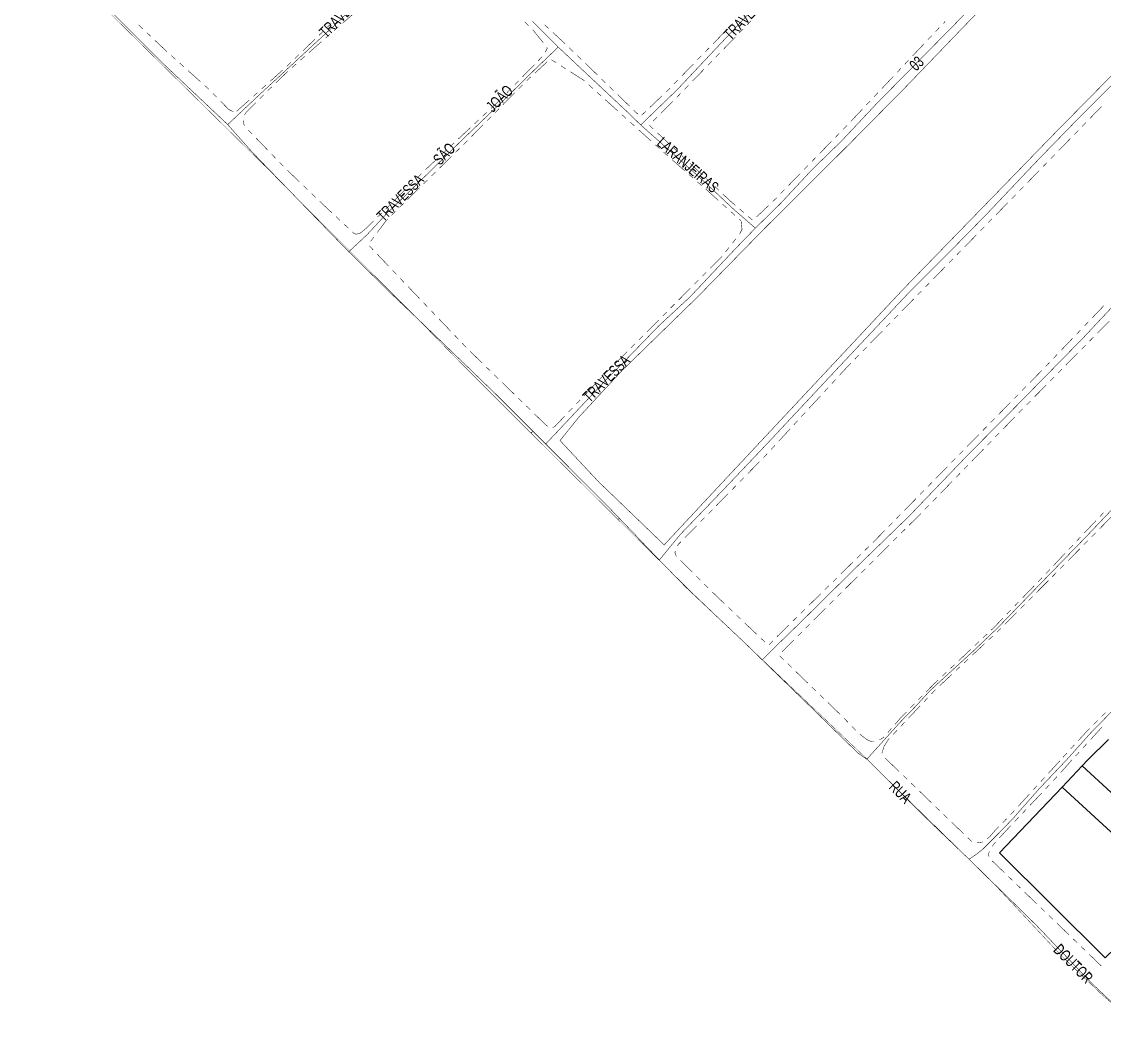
# Model space of a CAD drawing. Extents: x 204296 to 206006, y 4860262 to 4862155.
# Drawn here: x 204647.5 to 205033.9, y 4860538.1 to 4860893.6 of the extents above; entities that cross this region are included whole.
import ezdxf

# ---------------------------------------------------------------- set-up
doc = ezdxf.new("R2010")
doc.units = 0
doc.header["$LTSCALE"] = 1.5
doc.header["$MEASUREMENT"] = 0
doc.linetypes.add('TRACO_25', pattern=[8, 3, -1, 1, -1, 1, -1])
for name, color, linetype in [('CD-MALHA-LOTES', 40, 'CONTINUOUS'), ('LM-LIM-SETOR-FISCAL', 7, 'CONTINUOUS'), ('RU-QUADRAS', 6, 'CONTINUOUS'), ('SV-EIXO-RUA-N-PAV', 6, 'CONTINUOUS'), ('SV-RUA-NAO-PAV-S-GUIA-C-GUIA', 7, 'CONTINUOUS'), ('SV-TXT-RUA-N-PAV-S-GUIA-C-GUIA', 7, 'CONTINUOUS')]:
    doc.layers.add(name, color=color, linetype=linetype)
doc.styles.add('ARIAL', font='ARIAL.TTF')
doc.linetypes.add('Limite', pattern='A,20,-3,[130,ltypeshp.shx,S=6.35,R=0,X=0,Y=0],-3,20', length=46)

msp = doc.modelspace()

# ---------------------------------------------------------------- linework, layer by layer
at = {"layer": 'CD-MALHA-LOTES'}
for points in [[(205025.98, 4860628.16), (205028, 4860630.28), (205035.37, 4860637.55)], [(205018.81, 4860620.61), (205025.98, 4860628.16)], [(205046.65, 4860609.1), (205025.98, 4860628.16)], [(205018.81, 4860620.61), (204996.48, 4860597.1), (205034.17, 4860559.71), (205059.02, 4860583.69)], [(205039.16, 4860601.93), (205018.81, 4860620.61)]]:
    msp.add_lwpolyline(points, dxfattribs=at)
at = {"layer": 'LM-LIM-SETOR-FISCAL', "linetype": 'Limite', "ltscale": 0.1, "const_width": 0.13}
msp.add_lwpolyline([(204647.61, 4860927.51), (204735.94, 4860840.56), (204748.99, 4860827.36), (204788.79, 4860787.69), (204805.08, 4860771.04), (204827, 4860749.11), (204886.29, 4860690.36), (204900.12, 4860677.19), (204949.49, 4860630.29), (204957.9, 4860621.96), (204964.39, 4860615.64), (204985.6, 4860594.89), (204995.96, 4860584.59), (205018.71, 4860560.3), (205032.59, 4860547), (205042.52, 4860538.21)], dxfattribs=at)
msp.add_lwpolyline([(204647.61, 4860927.51), (204735.94, 4860840.56), (204748.99, 4860827.36), (204788.79, 4860787.69), (204805.08, 4860771.04), (204827, 4860749.11), (204886.29, 4860690.36), (204900.12, 4860677.19), (204949.49, 4860630.29), (204957.9, 4860621.96), (204964.39, 4860615.64), (204985.6, 4860594.89), (204995.96, 4860584.59), (205018.71, 4860560.3), (205032.59, 4860547), (205042.52, 4860538.21)], dxfattribs=at)
at = {"layer": 'RU-QUADRAS', "linetype": 'Continuous', "const_width": 0.01}
msp.add_lwpolyline([(204996.48, 4860597.1), (205028, 4860630.28), (205154.15, 4860754.53), (205195.85, 4860713.47), (205107.33, 4860630.28), (205034.17, 4860559.71), (204996.48, 4860597.1)], close=True, dxfattribs=at)
at = {"layer": 'SV-EIXO-RUA-N-PAV', "const_width": 0.18, "flags": 128}
for points in [[(205073.36, 4861070.12), (205058.4, 4861055.78), (205053.89, 4861050.86), (205046.31, 4861042.05), (205038.52, 4861031.8), (205032.37, 4861023.81), (205019.87, 4861010.9), (205010.03, 4860999.83), (204997.12, 4860987.23), (204974.99, 4860966.33), (204957.26, 4860948.81), (204938.62, 4860929.95), (204904.6, 4860893.88), (204881.54, 4860869.4), (204868.46, 4860856.75)], [(204875.11, 4860701.58), (204882.57, 4860710.68), (204898.76, 4860727.48), (204914.13, 4860743.67), (204935.03, 4860766.01), (204948.04, 4860779.84), (204964.64, 4860797.47), (204980.22, 4860813.04), (204991.9, 4860824.93), (205010.24, 4860844.29), (205025.81, 4860860.28), (205042.62, 4860877.08), (205062.5, 4860897.27), (205081.14, 4860916.12), (205099.07, 4860934.05), (205110.14, 4860945.12)], [(204721.08, 4860856.89), (204731.53, 4860866.73), (204744.85, 4860879.03), (204761.25, 4860894.19), (204775.18, 4860908.13), (204784.41, 4860918.17), (204790.25, 4860925.65), (204791.98, 4860928.64)], [(205170.39, 4860926.37), (205136.99, 4860893.58), (205111.17, 4860867.96), (205077.15, 4860834.45), (205044.77, 4860800.44), (205026.22, 4860780.66), (205002.66, 4860756.68), (204984.31, 4860738.14), (204964.03, 4860717.03), (204944.35, 4860697.97), (204927.34, 4860681.17), (204916.07, 4860670.2), (204911.84, 4860665.95)], [(205236.51, 4860924.25), (205214.07, 4860902.41), (205195.05, 4860882.54), (205175.89, 4860861.95), (205159.73, 4860845.72), (205145.79, 4860831.35), (205117.62, 4860803.03), (205102.18, 4860787.31), (205084.95, 4860769.93), (205069.93, 4860753.92), (205051.34, 4860735.12), (205040.84, 4860724.03), (205027.25, 4860709.73), (205011.81, 4860693.86), (204995.65, 4860677.2), (204987.07, 4860669.05), (204975.49, 4860658.47), (204971.49, 4860654.76), (204966.84, 4860649.68), (204960.98, 4860643.67), (204954.54, 4860636.52), (204949.16, 4860630.52)], [(204995.07, 4860907.61), (204980.32, 4860892.45), (204967.1, 4860879.03), (204952.76, 4860864.48), (204940.25, 4860851.16), (204929.39, 4860840.6), (204918.33, 4860828.72), (204909.38, 4860819.95), (204902.96, 4860813.35), (204886.15, 4860795.52), (204874.78, 4860784.96), (204862.48, 4860772.26), (204855.72, 4860765.5), (204843.43, 4860752.38), (204834.54, 4860742.96)], [(204949.49, 4860630.29), (204945.93, 4860632.77), (204929.66, 4860648.65), (204911.84, 4860665.95), (204905.66, 4860671.97), (204884.56, 4860691.88), (204875.11, 4860701.58), (204860.82, 4860716.47), (204855.45, 4860722.05), (204834.54, 4860742.96), (204829.99, 4860747.52), (204816.89, 4860760.61), (204788.79, 4860787.69), (204780.47, 4860795.58), (204769.34, 4860806.54), (204764.28, 4860811.53), (204755.16, 4860820.89), (204733.16, 4860843.6), (204729, 4860847.98), (204721.08, 4860856.89), (204697.63, 4860879.02), (204679.8, 4860896.85)], [(205280.6, 4860895.68), (205253.09, 4860867.93), (205239.97, 4860854.3), (205226.85, 4860840.68), (205212.72, 4860826.04), (205196.83, 4860810.78), (205184.72, 4860797.41), (205173.77, 4860785.36), (205164.25, 4860774.66), (205157.09, 4860766.4), (205148.51, 4860759.43), (205132.36, 4860742.53), (205108.65, 4860718.81), (205097.42, 4860708.34), (205086.32, 4860697.49), (205072.94, 4860683.87), (205060.83, 4860672.26), (205049.42, 4860661.35), (205040.33, 4860651.44), (205028.98, 4860639.84), (205020.42, 4860630.29)], [(204829.77, 4860893.78), (204839.02, 4860884.53), (204849.68, 4860874.52), (204864.12, 4860860.99), (204868.46, 4860856.75), (204882.16, 4860844.6), (204891.17, 4860836.5), (204901.63, 4860826.67), (204909.38, 4860819.95)], [(204764.28, 4860811.53), (204770.78, 4860817.58), (204777.82, 4860825.16), (204794.14, 4860841.01), (204805, 4860851.67), (204819.14, 4860865.19), (204830.62, 4860876.47), (204839.02, 4860884.53)], [(204728.62, 4860847.66), (204729, 4860847.98)], [(204829.99, 4860747.52), (204829.21, 4860746.81)], [(204860.82, 4860716.47), (204860.29, 4860715.95)], [(204949.49, 4860630.29), (204969.88, 4860609.92), (204985.6, 4860594.89), (205009.64, 4860571.31), (205029.33, 4860550.68), (205042.52, 4860538.21)], [(205020.42, 4860630.29), (205010.75, 4860620.11), (205001.25, 4860609.32), (204996.25, 4860604.16), (204990.61, 4860598.52), (204988.19, 4860596.59), (204985.63, 4860594.84)]]:
    msp.add_lwpolyline(points, dxfattribs=at)
at = {"layer": 'SV-RUA-NAO-PAV-S-GUIA-C-GUIA', "linetype": 'TRACO_25', "const_width": 0.18, "flags": 128}
for points in [[(205111.7, 4861034.25), (205114.85, 4861032.14), (205101.87, 4861017.23), (205076.3, 4860987.46), (205051.17, 4860960.94), (205023.45, 4860931.92), (204993.17, 4860901.6), (204963.4, 4860870.68), (204943.52, 4860850.56), (204912.9, 4860820.09), (204888.62, 4860795.28), (204861.89, 4860769.26), (204846.26, 4860752.4), (204839.67, 4860744.19), (204853.34, 4860729.57), (204876.84, 4860706.98), (204896.89, 4860728.49), (204961.57, 4860797.57), (205016.45, 4860854.05), (205065.64, 4860903.94), (205108.02, 4860946.72), (205111.63, 4860943.09)], [(204762.07, 4860893.03), (204765.85, 4860896.31)], [(204689.3, 4860892.46), (204690.75, 4860891.08)], [(204753.68, 4860888.75), (204755.12, 4860890.14)], [(204756.56, 4860891.53), (204758, 4860892.91)], [(204759.05, 4860890.41), (204760.56, 4860891.72)], [(204827.06, 4860893.5), (204828.5, 4860892.11)], [(204829.94, 4860890.72), (204829.95, 4860890.71)], [(204829.95, 4860890.71), (204833.71, 4860886.06)], [(204834.16, 4860892.48), (204835.63, 4860891.12)], [(204899.85, 4860891.43), (204901.24, 4860892.86)], [(204905.01, 4860890.97), (204903.62, 4860889.54)], [(204906.78, 4860892.79), (204906.41, 4860892.41)], [(204907.1, 4860893.13), (204906.78, 4860892.79)], [(204907.79, 4860893.86), (204907.1, 4860893.13)], [(204973.69, 4860890.05), (204975.06, 4860891.51)], [(204976.44, 4860892.96), (204977.12, 4860893.69)], [(204692.2, 4860889.7), (204693.65, 4860888.33)], [(204695.1, 4860886.95), (204698.73, 4860883.51)], [(204747.92, 4860883.19), (204752.24, 4860887.36)], [(204750.02, 4860882.51), (204754.52, 4860886.47)], [(204756.03, 4860887.79), (204757.54, 4860889.1)], [(204837.1, 4860889.76), (204841.5, 4860885.69)], [(204894.27, 4860885.7), (204898.45, 4860890)], [(204902.22, 4860888.11), (204898.04, 4860883.81)], [(204970.94, 4860887.15), (204972.32, 4860888.6)], [(204698.73, 4860883.51), (204699.14, 4860883.12)], [(204699.14, 4860883.12), (204699.46, 4860882.83)], [(204835.16, 4860884.25), (204834.41, 4860882.75)], [(204834.96, 4860884.5), (204835.16, 4860884.25)], [(204842.95, 4860884.3), (204844.39, 4860882.91)], [(204891.48, 4860882.83), (204892.88, 4860884.26)], [(204896.65, 4860882.37), (204895.25, 4860880.94)], [(204965.45, 4860881.33), (204969.57, 4860885.69)], [(204700.95, 4860881.49), (204702.44, 4860880.16)], [(204703.93, 4860878.83), (204705.42, 4860877.49)], [(204742.22, 4860877.69), (204743.6, 4860879.03)], [(204744.02, 4860877.22), (204745.52, 4860878.54)], [(204745.04, 4860880.42), (204746.48, 4860881.8)], [(204747.02, 4860879.86), (204748.52, 4860881.19)], [(204830.68, 4860875.23), (204835.09, 4860879.3)], [(204833.31, 4860881.1), (204831.92, 4860879.67)], [(204833.32, 4860881.1), (204833.31, 4860881.1)], [(204836.61, 4860880.02), (204838.3, 4860878.94)], [(204845.82, 4860881.52), (204847.26, 4860880.13)], [(204848.7, 4860878.74), (204853.01, 4860874.57)], [(204883.11, 4860874.23), (204887.3, 4860878.53)], [(204888.69, 4860879.96), (204890.09, 4860881.4)], [(204893.86, 4860879.5), (204892.46, 4860878.07)], [(204962.71, 4860878.42), (204964.08, 4860879.87)], [(204706.91, 4860876.16), (204711.39, 4860872.16)], [(204736.2, 4860872.3), (204740.67, 4860876.31)], [(204738.22, 4860871.71), (204742.52, 4860875.89)], [(204742.16, 4860877.64), (204742.22, 4860877.69)], [(204830.52, 4860878.25), (204826.32, 4860873.96)], [(204839.99, 4860877.87), (204841.68, 4860876.8)], [(204843.37, 4860875.73), (204847.59, 4860873.05)], [(204891.07, 4860876.64), (204886.88, 4860872.34)], [(204959.96, 4860875.51), (204961.33, 4860876.97)], [(204712.88, 4860870.83), (204713.62, 4860870.16)], [(204733.22, 4860869.64), (204734.71, 4860870.97)], [(204824.92, 4860872.53), (204823.52, 4860871.1)], [(204824.93, 4860869.67), (204826.33, 4860871.09)], [(204827.74, 4860872.51), (204829.21, 4860873.87)], [(204847.59, 4860873.05), (204848.08, 4860872.73)], [(204848.08, 4860872.73), (204848.39, 4860872.46)], [(204849.88, 4860871.12), (204851.36, 4860869.78)], [(204854.45, 4860873.18), (204855.88, 4860871.78)], [(204880.32, 4860871.36), (204881.72, 4860872.79)], [(204885.49, 4860870.9), (204884.09, 4860869.47)], [(204954.47, 4860869.69), (204958.59, 4860874.06)], [(204713.62, 4860870.16), (204714.36, 4860869.49)], [(204714.36, 4860869.49), (204714.37, 4860869.49)], [(204715.77, 4860868.06), (204717.17, 4860866.64)], [(204730.24, 4860866.97), (204731.73, 4860868.3)], [(204732.49, 4860866.13), (204733.92, 4860867.53)], [(204735.35, 4860868.92), (204736.79, 4860870.32)], [(204819.3, 4860863.98), (204823.52, 4860868.25)], [(204822.12, 4860869.67), (204820.72, 4860868.25)], [(204852.85, 4860868.44), (204854.33, 4860867.1)], [(204857.32, 4860870.39), (204858.76, 4860869)], [(204860.19, 4860867.61), (204864.51, 4860863.44)], [(204871.72, 4860863), (204876.06, 4860867.14)], [(204877.51, 4860868.52), (204878.23, 4860869.21)], [(204878.23, 4860869.21), (204878.26, 4860869.24)], [(204878.26, 4860869.24), (204878.93, 4860869.93)], [(204882.7, 4860868.04), (204881.31, 4860866.6)], [(204951.72, 4860866.79), (204953.09, 4860868.24)], [(204718.57, 4860865.21), (204721.37, 4860862.35)], [(204724.28, 4860861.63), (204728.75, 4860865.63)], [(204727.66, 4860861.26), (204731.08, 4860864.71)], [(204817.48, 4860864.94), (204815.01, 4860862.64)], [(204817.92, 4860865.39), (204817.48, 4860864.94)], [(204819.32, 4860866.82), (204817.92, 4860865.39)], [(204855.82, 4860865.77), (204860.28, 4860861.75)], [(204879.9, 4860865.18), (204875.66, 4860860.93)], [(204948.98, 4860863.88), (204950.35, 4860865.33)], [(205032.95, 4860863.38), (205028.77, 4860859.08)], [(204721.37, 4860862.35), (204721.48, 4860862.23)], [(204721.48, 4860862.23), (204723.13, 4860861.44)], [(204727.03, 4860860.31), (204727.58, 4860861.14)], [(204727.58, 4860861.14), (204727.66, 4860861.26)], [(204813.55, 4860861.27), (204812.09, 4860859.91)], [(204813.67, 4860858.3), (204815.08, 4860859.72)], [(204816.49, 4860861.14), (204817.89, 4860862.56)], [(204861.76, 4860860.41), (204863.25, 4860859.07)], [(204865.94, 4860862.05), (204867.38, 4860860.66)], [(204868.82, 4860860.24), (204870.27, 4860861.62)], [(204874.25, 4860859.51), (204872.84, 4860858.1)], [(204943.48, 4860858.06), (204947.6, 4860862.42)], [(204726.86, 4860856.99), (204726.57, 4860858.39)], [(204727.17, 4860856.52), (204726.86, 4860856.99)], [(204807.71, 4860855.81), (204803.33, 4860851.71)], [(204808.05, 4860852.61), (204812.27, 4860856.88)], [(204810.63, 4860858.54), (204809.17, 4860857.18)], [(204864.73, 4860857.73), (204866.22, 4860856.39)], [(204871.49, 4860856.68), (204872.95, 4860855.31)], [(204940.7, 4860855.19), (204942.09, 4860856.62)], [(205027.37, 4860857.65), (205025.98, 4860856.21)], [(204729.81, 4860853.53), (204728.42, 4860854.96)], [(204735.37, 4860847.77), (204731.2, 4860852.09)], [(204867.71, 4860855.05), (204872.16, 4860851.04)], [(204874.41, 4860853.95), (204878.8, 4860849.85)], [(204937.91, 4860852.32), (204939.3, 4860853.76)], [(205021.8, 4860851.91), (205017.61, 4860847.61)], [(205024.58, 4860854.78), (205023.19, 4860853.35)], [(204798.94, 4860847.62), (204797.48, 4860846.25)], [(204801.86, 4860850.35), (204800.4, 4860848.98)], [(204802.38, 4860846.96), (204803.81, 4860848.37)], [(204805.23, 4860849.77), (204806.64, 4860851.19)], [(204873.65, 4860849.7), (204875.14, 4860848.36)], [(204880.26, 4860848.49), (204881.72, 4860847.12)], [(204932.33, 4860846.59), (204936.51, 4860850.89)], [(204738.14, 4860844.89), (204736.75, 4860846.33)], [(204796.02, 4860844.89), (204791.64, 4860840.79)], [(204796.67, 4860841.36), (204800.95, 4860845.56)], [(204876.62, 4860847.02), (204878.13, 4860845.71)], [(204879.63, 4860844.39), (204884.14, 4860840.43)], [(204883.18, 4860845.75), (204884.64, 4860844.39)], [(204929.54, 4860843.72), (204930.94, 4860845.15)], [(205016.22, 4860846.18), (205014.82, 4860844.75)], [(204740.92, 4860842.01), (204739.53, 4860843.45)], [(204746.68, 4860836.46), (204742.35, 4860840.61)], [(204793.81, 4860838.56), (204795.24, 4860839.96)], [(204886.1, 4860843.02), (204890.49, 4860838.93)], [(204926.75, 4860840.85), (204928.15, 4860842.29)], [(205010.17, 4860839.97), (205006.44, 4860836.16)], [(205010.64, 4860840.45), (205010.17, 4860839.97)], [(205013.43, 4860843.31), (205012.03, 4860841.88)], [(204787.36, 4860836.58), (204785.94, 4860835.17)], [(204790.2, 4860839.39), (204788.78, 4860837.98)], [(204790.96, 4860835.76), (204792.39, 4860837.16)], [(204885.65, 4860839.12), (204887.15, 4860837.8)], [(204888.66, 4860836.48), (204890.16, 4860835.16)], [(204891.95, 4860837.56), (204893.41, 4860836.19)], [(204921.17, 4860835.12), (204925.36, 4860839.42)], [(204749.57, 4860833.69), (204748.12, 4860835.07)], [(204752.45, 4860830.92), (204751.01, 4860832.3)], [(204784.52, 4860833.76), (204780.25, 4860829.54)], [(204785.25, 4860830.15), (204789.53, 4860834.36)], [(204891.67, 4860833.85), (204892.42, 4860833.19)], [(204892.42, 4860833.19), (204893.07, 4860832.62)], [(204893.07, 4860832.62), (204896.15, 4860829.85)], [(204894.87, 4860834.83), (204896.33, 4860833.46)], [(204897.79, 4860832.1), (204900.71, 4860829.37)], [(204918.38, 4860832.25), (204919.78, 4860833.69)], [(205005.04, 4860834.73), (205003.64, 4860833.3)], [(204755.15, 4860828.33), (204753.89, 4860829.53)], [(204755.34, 4860828.15), (204755.15, 4860828.33)], [(204782.4, 4860827.35), (204783.82, 4860828.75)], [(204897.64, 4860828.52), (204899.12, 4860827.18)], [(204900.71, 4860829.37), (204900.83, 4860829.26)], [(204900.83, 4860829.26), (204902.23, 4860828.06)], [(204915.56, 4860829.43), (204916.28, 4860830.12)], [(204916.28, 4860830.12), (204916.63, 4860830.45)], [(204916.63, 4860830.45), (204916.99, 4860830.82)], [(204999.45, 4860829.01), (204995.25, 4860824.72)], [(205002.25, 4860831.87), (205000.85, 4860830.44)], [(204758.26, 4860825.42), (204755.34, 4860828.15)], [(204775.99, 4860825.32), (204774.57, 4860823.92)], [(204778.83, 4860828.14), (204777.41, 4860826.73)], [(204779.54, 4860824.55), (204780.97, 4860825.95)], [(204900.61, 4860825.85), (204902.1, 4860824.51)], [(204903.75, 4860826.76), (204905.27, 4860825.46)], [(204909.76, 4860823.91), (204914.11, 4860828.05)], [(204761.19, 4860822.69), (204759.72, 4860824.06)], [(204764.11, 4860819.96), (204762.65, 4860821.33)], [(204773.14, 4860822.51), (204771.01, 4860820.4)], [(204774.47, 4860818.39), (204777.46, 4860822.4)], [(204777.46, 4860822.4), (204777.77, 4860822.81)], [(204777.77, 4860822.81), (204778.11, 4860823.15)], [(204903.59, 4860823.18), (204904.29, 4860822.55)], [(204904.29, 4860822.55), (204904.52, 4860820.5)], [(204904.52, 4860820.5), (204904.62, 4860819.58)], [(204906.79, 4860824.16), (204908.3, 4860822.86)], [(204993.85, 4860823.29), (204992.45, 4860821.86)], [(204766.05, 4860818.15), (204765.57, 4860818.6)], [(204766.37, 4860818.02), (204766.05, 4860818.15)], [(204766.93, 4860817.79), (204766.37, 4860818.02)], [(204767.31, 4860817.9), (204766.93, 4860817.79)], [(204768.47, 4860818.22), (204767.31, 4860817.9)], [(204769.08, 4860818.73), (204768.47, 4860818.22)], [(204770.62, 4860820.01), (204769.08, 4860818.73)], [(204771.01, 4860820.4), (204770.62, 4860820.01)], [(204772.07, 4860815.19), (204773.27, 4860816.79)], [(204903.87, 4860818.03), (204903.67, 4860817.75)], [(204904.16, 4860818.62), (204903.87, 4860818.03)], [(204904.62, 4860819.58), (204904.16, 4860818.62)], [(204988.26, 4860817.57), (204984.06, 4860813.28)], [(204991.06, 4860820.43), (204989.66, 4860819)], [(204773.01, 4860812.18), (204771.63, 4860813.63)], [(204899.96, 4860813.03), (204898.72, 4860811.46)], [(204902.43, 4860816.17), (204901.2, 4860814.6)], [(204778.51, 4860806.37), (204774.38, 4860810.73)], [(204897.4, 4860809.79), (204893.26, 4860805.63)], [(204897.48, 4860809.89), (204897.4, 4860809.79)], [(204979.87, 4860809), (204978.47, 4860807.57)], [(204982.66, 4860811.85), (204981.27, 4860810.43)], [(204977.07, 4860806.14), (204973.57, 4860802.56)], [(204781.27, 4860803.47), (204779.89, 4860804.92)], [(204783.2, 4860801.43), (204782.64, 4860802.02)], [(204783.33, 4860801.3), (204783.2, 4860801.43)], [(204784.02, 4860800.57), (204783.33, 4860801.3)], [(204889.02, 4860801.38), (204887.61, 4860799.96)], [(204891.85, 4860804.21), (204890.44, 4860802.79)], [(204973.46, 4860802.44), (204972.87, 4860801.85)], [(204973.57, 4860802.56), (204973.46, 4860802.44)], [(204789.56, 4860794.8), (204785.41, 4860799.13)], [(204886.2, 4860798.54), (204881.97, 4860794.29)], [(204968.68, 4860797.56), (204967.28, 4860796.13)], [(204971.47, 4860800.42), (204970.08, 4860798.99)], [(204965.88, 4860794.7), (204961.68, 4860790.41)], [(204792.32, 4860791.91), (204790.94, 4860793.35)], [(204795.09, 4860789.02), (204793.71, 4860790.46)], [(204877.73, 4860790.04), (204876.32, 4860788.63)], [(204880.56, 4860792.88), (204879.14, 4860791.46)], [(205029.57, 4860787.94), (205033.72, 4860792.27)], [(204800.62, 4860783.24), (204796.47, 4860787.57)], [(204874.91, 4860787.21), (204870.66, 4860782.97)], [(204957.49, 4860786.12), (204956.09, 4860784.69)], [(204960.29, 4860788.98), (204958.89, 4860787.55)], [(205026.8, 4860785.05), (205028.18, 4860786.49)], [(205035.66, 4860786.77), (205031.44, 4860782.5)], [(204954.69, 4860783.26), (204950.5, 4860778.97)], [(205024.03, 4860782.16), (205025.41, 4860783.61)], [(204803.39, 4860780.35), (204802.01, 4860781.8)], [(204806.15, 4860777.46), (204804.77, 4860778.91)], [(204866.42, 4860778.73), (204865, 4860777.31)], [(204869.25, 4860781.56), (204867.83, 4860780.14)], [(205018.49, 4860776.39), (205022.65, 4860780.72)], [(205027.22, 4860778.23), (205025.82, 4860776.81)], [(205030.04, 4860781.08), (205028.63, 4860779.66)], [(204811.87, 4860771.86), (204807.57, 4860776.05)], [(204863.59, 4860775.9), (204859.34, 4860771.66)], [(204946.3, 4860774.68), (204944.9, 4860773.25)], [(204949.1, 4860777.54), (204947.7, 4860776.11)], [(205015.73, 4860773.5), (205017.11, 4860774.94)], [(205024.41, 4860775.39), (205020.2, 4860771.12)], [(204814.74, 4860769.08), (204813.3, 4860770.47)], [(204941.99, 4860770.27), (204939.39, 4860767.46)], [(204942.1, 4860770.39), (204941.99, 4860770.27)], [(204943.5, 4860771.82), (204942.1, 4860770.39)], [(205012.96, 4860770.61), (205014.34, 4860772.05)], [(204817.6, 4860766.29), (204816.17, 4860767.68)], [(204855.11, 4860767.41), (204853.73, 4860765.96)], [(204857.93, 4860770.25), (204856.51, 4860768.83)], [(205007.36, 4860764.89), (205011.57, 4860769.17)], [(205015.98, 4860766.85), (205014.57, 4860765.43)], [(205018.79, 4860769.7), (205017.39, 4860768.27)], [(204823.34, 4860760.71), (204819.04, 4860764.89)], [(204852.36, 4860764.51), (204848.23, 4860760.16)], [(204935.32, 4860763.05), (204933.97, 4860761.58)], [(204938.03, 4860765.99), (204936.68, 4860764.52)], [(205004.56, 4860762.04), (205005.96, 4860763.46)], [(205013.17, 4860764), (205008.95, 4860759.74)], [(204826.2, 4860757.92), (204824.77, 4860759.31)], [(204846.85, 4860758.71), (204845.47, 4860757.26)], [(204932.61, 4860760.11), (204928.54, 4860755.7)], [(205001.76, 4860759.18), (205003.16, 4860760.61)], [(204829.07, 4860755.13), (204827.64, 4860756.52)], [(204844.09, 4860755.81), (204842.72, 4860754.36)], [(204996.15, 4860753.48), (205000.36, 4860757.76)], [(205004.74, 4860755.47), (205003.34, 4860754.03)], [(205007.55, 4860758.31), (205006.14, 4860756.89)], [(204834.81, 4860749.55), (204830.51, 4860753.73)], [(204841.34, 4860752.91), (204838.58, 4860750.01)], [(204924.47, 4860751.28), (204923.12, 4860749.81)], [(204927.19, 4860754.23), (204925.83, 4860752.76)], [(204993.35, 4860750.62), (204994.75, 4860752.05)], [(205001.95, 4860752.6), (204997.76, 4860748.3)], [(204834.81, 4860749.55), (204834.81, 4860749.55)], [(204835.27, 4860749.31), (204834.81, 4860749.55)], [(204838.01, 4860749.4), (204837.03, 4860748.76)], [(204838.58, 4860750.01), (204838.01, 4860749.4)], [(204921.76, 4860748.34), (204917.7, 4860743.93)], [(204990.55, 4860747.77), (204991.95, 4860749.19)], [(204984.94, 4860742.06), (204989.15, 4860746.34)], [(204993.58, 4860744), (204992.19, 4860742.56)], [(204996.37, 4860746.86), (204994.97, 4860745.43)], [(204913.63, 4860739.52), (204912.95, 4860738.79)], [(204916.34, 4860742.46), (204914.98, 4860740.99)], [(204982.14, 4860739.21), (204983.54, 4860740.63)], [(204990.79, 4860741.13), (204986.61, 4860736.83)], [(204910.85, 4860736.65), (204906.64, 4860732.37)], [(204912.91, 4860738.75), (204912.25, 4860738.07)], [(204912.95, 4860738.79), (204912.91, 4860738.75)], [(204979.34, 4860736.35), (204980.74, 4860737.78)], [(204973.73, 4860730.64), (204977.94, 4860734.93)], [(204982.42, 4860732.53), (204981.03, 4860731.1)], [(204985.21, 4860735.4), (204983.82, 4860733.96)], [(204902.44, 4860728.09), (204901.04, 4860726.66)], [(204905.24, 4860730.94), (204903.84, 4860729.51)], [(204970.93, 4860727.79), (204972.33, 4860729.22)], [(204979.63, 4860729.66), (204975.45, 4860725.36)], [(204899.63, 4860725.23), (204895.43, 4860720.95)], [(204968.13, 4860724.94), (204969.53, 4860726.36)], [(204974.06, 4860723.93), (204972.66, 4860722.49)], [(204962.52, 4860719.23), (204966.73, 4860723.51)], [(204971.27, 4860721.06), (204969.87, 4860719.63)], [(204891.22, 4860716.67), (204889.82, 4860715.25)], [(204894.03, 4860719.53), (204892.63, 4860718.1)], [(204959.72, 4860716.37), (204961.12, 4860717.8)], [(204968.47, 4860718.2), (204964.22, 4860713.97)], [(205036.42, 4860716.99), (205032.21, 4860712.72)], [(205032.27, 4860717.03), (205033.64, 4860718.49)], [(204888.42, 4860713.82), (204884.22, 4860709.54)], [(204956.92, 4860713.52), (204958.32, 4860714.95)], [(204962.8, 4860712.56), (204961.38, 4860711.15)], [(205026.77, 4860711.22), (205030.89, 4860715.58)], [(204951.31, 4860707.81), (204955.52, 4860712.09)], [(204959.96, 4860709.74), (204958.54, 4860708.33)], [(205024.02, 4860708.32), (205025.39, 4860709.77)], [(205030.8, 4860711.3), (205029.4, 4860709.87)], [(204880.79, 4860704.77), (204880.66, 4860704.24)], [(204881.99, 4860707.28), (204881.53, 4860706.59)], [(204882.11, 4860707.4), (204881.99, 4860707.28)], [(204882.81, 4860708.11), (204882.11, 4860707.4)], [(204948.46, 4860705.01), (204949.89, 4860706.41)], [(204957.12, 4860706.92), (204952.87, 4860702.69)], [(205025.18, 4860705.6), (205020.96, 4860701.33)], [(205021.27, 4860705.41), (205022.64, 4860706.86)], [(205027.99, 4860708.45), (205026.58, 4860707.03)], [(204880.66, 4860704.24), (204880.82, 4860703.81)], [(204880.82, 4860703.81), (204881.1, 4860703.07)], [(204881.1, 4860703.07), (204881.25, 4860702.93)], [(204882.66, 4860701.51), (204886.91, 4860697.27)], [(204939.89, 4860696.61), (204944.17, 4860700.81)], [(204945.6, 4860702.21), (204947.03, 4860703.61)], [(204951.45, 4860701.28), (204950.03, 4860699.87)], [(205015.77, 4860699.6), (205019.9, 4860703.96)], [(204948.61, 4860698.46), (204947.2, 4860697.05)], [(205013.02, 4860696.7), (205013.49, 4860697.18)], [(205013.49, 4860697.18), (205014.4, 4860698.15)], [(205016.75, 4860697.07), (205016.05, 4860696.35)], [(205019.56, 4860699.91), (205018.15, 4860698.49)], [(204888.32, 4860695.86), (204889.74, 4860694.44)], [(204891.15, 4860693.03), (204892.56, 4860691.61)], [(204937.04, 4860693.8), (204938.46, 4860695.21)], [(204945.78, 4860695.64), (204941.52, 4860691.41)], [(205013.93, 4860694.23), (205009.69, 4860689.98)], [(205010.24, 4860693.82), (205011.63, 4860695.26)], [(205015.65, 4860695.95), (205015.34, 4860695.64)], [(205016.05, 4860696.35), (205015.65, 4860695.95)], [(204893.98, 4860690.2), (204894.48, 4860689.7)], [(204894.48, 4860689.7), (204898.31, 4860686.05)], [(204928.47, 4860685.4), (204932.75, 4860689.6)], [(204934.18, 4860691), (204935.61, 4860692.4)], [(204940.1, 4860690), (204938.69, 4860688.59)], [(205004.69, 4860688.06), (205008.86, 4860692.38)], [(204937.27, 4860687.18), (204935.85, 4860685.77)], [(205001.92, 4860685.18), (205003.3, 4860686.62)], [(205005.46, 4860685.73), (205004.05, 4860684.31)], [(205008.28, 4860688.56), (205006.87, 4860687.14)], [(204899.76, 4860684.68), (204901.21, 4860683.3)], [(204902.66, 4860681.92), (204904.11, 4860680.54)], [(204925.61, 4860682.6), (204927.04, 4860684)], [(204934.43, 4860684.36), (204930.17, 4860680.13)], [(205002.63, 4860682.9), (204998.4, 4860678.65)], [(204999.14, 4860682.3), (205000.53, 4860683.74)], [(204905.56, 4860679.16), (204909.91, 4860675.03)], [(204917.05, 4860674.2), (204921.33, 4860678.4)], [(204922.76, 4860679.8), (204924.19, 4860681.2)], [(204928.76, 4860678.72), (204927.34, 4860677.31)], [(204994.26, 4860677.28), (204994.68, 4860677.67)], [(204994.68, 4860677.67), (204997.75, 4860680.86)], [(204925.92, 4860675.9), (204924.5, 4860674.49)], [(204990.62, 4860673.85), (204992.08, 4860675.22)], [(204994.09, 4860674.47), (204992.63, 4860673.1)], [(204993.54, 4860676.59), (204994.26, 4860677.28)], [(204996.29, 4860676.53), (204995.55, 4860675.84)], [(204996.99, 4860677.23), (204996.29, 4860676.53)], [(204911.36, 4860673.65), (204912.81, 4860672.28)], [(204914.25, 4860671.34), (204915.64, 4860672.77)], [(204922.02, 4860672.02), (204918.86, 4860668.82)], [(204922.37, 4860672.37), (204922.02, 4860672.02)], [(204923.08, 4860673.08), (204922.37, 4860672.37)], [(204991.17, 4860671.74), (204986.79, 4860667.64)], [(204987.71, 4860671.11), (204989.17, 4860672.48)], [(204918.02, 4860667.41), (204919.46, 4860666.02)], [(204981.89, 4860665.62), (204986.25, 4860669.74)], [(204985.33, 4860666.27), (204983.87, 4860664.9)], [(204920.9, 4860664.63), (204922.34, 4860663.24)], [(204978.97, 4860662.88), (204980.43, 4860664.25)], [(204982.41, 4860663.53), (204980.95, 4860662.17)], [(204923.77, 4860661.85), (204928.09, 4860657.67)], [(204973.08, 4860657.34), (204974.6, 4860658.77)], [(204979.49, 4860660.8), (204975.11, 4860656.7)], [(204976.06, 4860660.14), (204977.52, 4860661.51)], [(204929.52, 4860656.28), (204930.96, 4860654.89)], [(204970.34, 4860654.55), (204972.44, 4860656.69)], [(204973.46, 4860655.15), (204972.27, 4860653.89)], [(204972.44, 4860656.69), (204973.08, 4860657.34)], [(204973.65, 4860655.33), (204973.46, 4860655.15)], [(204932.4, 4860653.5), (204933.84, 4860652.11)], [(204935.28, 4860650.72), (204938.87, 4860647.25)], [(204967.53, 4860651.7), (204968.93, 4860653.13)], [(204970.89, 4860652.44), (204969.52, 4860650.99)], [(204938.87, 4860647.25), (204939.57, 4860646.57)], [(204961.47, 4860645.57), (204963.31, 4860647.43)], [(204968.14, 4860649.53), (204964.02, 4860645.18)], [(204964.72, 4860648.86), (204966.12, 4860650.28)], [(205034.33, 4860647.16), (205032.92, 4860645.75)], [(204939.57, 4860646.57), (204939.59, 4860646.55)], [(204941, 4860645.13), (204941.68, 4860644.45)], [(204941.68, 4860644.45), (204942.4, 4860643.71)], [(204959.25, 4860643.02), (204961.22, 4860645.28)], [(204961.22, 4860645.28), (204961.47, 4860645.57)], [(204962.64, 4860643.73), (204961.27, 4860642.27)], [(205031.51, 4860644.33), (205030.09, 4860642.92)], [(204943.79, 4860642.27), (204945.22, 4860640.87)], [(204946.68, 4860639.51), (204947.03, 4860639.2)], [(204947.03, 4860639.2), (204947.44, 4860638.86)], [(204956.62, 4860640.01), (204957.94, 4860641.52)], [(204959.89, 4860640.82), (204958.51, 4860639.37)], [(205027.53, 4860640.36), (205024.57, 4860637.13)], [(205027.97, 4860640.8), (205027.53, 4860640.36)], [(205028.68, 4860641.5), (205027.97, 4860640.8)], [(205033.04, 4860641.97), (205029, 4860637.54)], [(204947.44, 4860638.86), (204948.21, 4860638.24)], [(204948.21, 4860638.24), (204949.04, 4860637.66)], [(204949.04, 4860637.66), (204949.54, 4860637.32)], [(204949.54, 4860637.32), (204950.84, 4860636.81)], [(204950.84, 4860636.81), (204950.98, 4860636.75)], [(204950.98, 4860636.75), (204951.83, 4860636.75)], [(204953.65, 4860637.41), (204954.52, 4860637.9)], [(204954.52, 4860637.9), (204955.04, 4860638.2)], [(204955.27, 4860635.09), (204954.81, 4860633.55)], [(204955.04, 4860638.2), (204955.31, 4860638.5)], [(204955.48, 4860635.42), (204955.27, 4860635.09)], [(204956.83, 4860637.59), (204955.48, 4860635.42)], [(204957.14, 4860637.92), (204956.83, 4860637.59)], [(205023.22, 4860635.65), (205021.88, 4860634.18)], [(205027.65, 4860636.06), (205026.3, 4860634.58)], [(204954.81, 4860633.55), (204954.57, 4860632.77)], [(204954.57, 4860632.77), (204954.62, 4860632.6)], [(205020.53, 4860632.7), (205019.18, 4860631.22)], [(205024.95, 4860633.11), (205023.6, 4860631.63)], [(204955.67, 4860630.96), (204956.37, 4860630.28)], [(204956.37, 4860630.28), (204960.69, 4860626.12)], [(205013.94, 4860625.5), (205017.99, 4860629.93)], [(205020.31, 4860627.98), (205019.69, 4860627.29)], [(205020.36, 4860628.03), (205020.31, 4860627.98)], [(205021.33, 4860629.12), (205020.36, 4860628.03)], [(205021.69, 4860629.53), (205021.33, 4860629.12)], [(205022.35, 4860630.28), (205021.69, 4860629.53)], [(204962.13, 4860624.73), (204963.57, 4860623.34)], [(205011.24, 4860622.55), (205012.59, 4860624.03)], [(205016.22, 4860623.48), (205015.65, 4860622.86)], [(205016.33, 4860623.59), (205016.22, 4860623.48)], [(205017, 4860624.33), (205016.33, 4860623.59)], [(205019.29, 4860626.84), (205018.35, 4860625.81)], [(205019.69, 4860627.29), (205019.29, 4860626.84)], [(204965.01, 4860621.95), (204966.45, 4860620.56)], [(205008.54, 4860619.6), (205009.89, 4860621.07)], [(205013.16, 4860620.19), (205012.92, 4860619.93)], [(205013.6, 4860620.66), (205013.16, 4860620.19)], [(205014.28, 4860621.39), (205013.6, 4860620.66)], [(204967.89, 4860619.18), (204972.21, 4860615.01)], [(205003.14, 4860613.7), (205007.19, 4860618.12)], [(205009.08, 4860615.86), (205007.42, 4860614.12)], [(205009.49, 4860616.3), (205009.08, 4860615.86)], [(205011.12, 4860618.02), (205009.49, 4860616.3)], [(205011.55, 4860618.48), (205011.12, 4860618.02)], [(204973.65, 4860613.62), (204975.09, 4860612.24)], [(205000.44, 4860610.75), (205001.79, 4860612.22)], [(205005.36, 4860611.95), (205004.99, 4860611.56)], [(205006.04, 4860612.67), (205005.36, 4860611.95)], [(204976.53, 4860610.85), (204977.97, 4860609.46)], [(204979.41, 4860608.07), (204983.73, 4860603.91)], [(204997.63, 4860607.89), (204999.04, 4860609.32)], [(205002.94, 4860609.41), (205001.92, 4860608.32)], [(205003.29, 4860609.77), (205002.94, 4860609.41)], [(205004.99, 4860611.56), (205004.67, 4860611.22)], [(204993.98, 4860604.02), (204994.84, 4860605.03)], [(204994.84, 4860605.03), (204994.96, 4860605.17)], [(204994.96, 4860605.17), (204995.39, 4860605.62)], [(204995.39, 4860605.62), (204996.23, 4860606.47)], [(204999.85, 4860606.12), (204997.82, 4860603.94)], [(204999.86, 4860606.13), (204999.85, 4860606.12)], [(205000.55, 4860606.86), (204999.86, 4860606.13)], [(204985.17, 4860602.52), (204985.89, 4860601.82)], [(204985.89, 4860601.82), (204986.47, 4860601.26)], [(204986.47, 4860601.26), (204986.64, 4860601.18)], [(204988.5, 4860600.71), (204990.47, 4860601.02)], [(204992.09, 4860602.15), (204992.86, 4860602.78)], [(204992.86, 4860602.78), (204993, 4860602.88)], [(204993, 4860602.88), (204993.54, 4860603.51)], [(204993.54, 4860603.51), (204993.98, 4860604.02)], [(204995.12, 4860600.98), (204994.46, 4860600.24)], [(204996.79, 4860602.82), (204996.46, 4860602.46)], [(204997.14, 4860603.2), (204996.79, 4860602.82)], [(204997.81, 4860603.93), (204997.14, 4860603.2)], [(204997.82, 4860603.94), (204997.81, 4860603.93)], [(204992.93, 4860597.68), (204992.55, 4860596.8)], [(204992.55, 4860596.8), (204992.73, 4860595.77)], [(204994.36, 4860600.13), (204993.85, 4860599.44)], [(204994.46, 4860600.24), (204994.36, 4860600.13)], [(204993.91, 4860594.25), (204998.24, 4860590.09)], [(204999.68, 4860588.7), (205001.12, 4860587.31)], [(205002.56, 4860585.93), (205004, 4860584.54)], [(205005.44, 4860583.15), (205009.76, 4860578.99)], [(205011.2, 4860577.6), (205012.64, 4860576.22)], [(205014.09, 4860574.83), (205015.53, 4860573.44)], [(205016.97, 4860572.06), (205021.29, 4860567.9)], [(205022.73, 4860566.51), (205024.17, 4860565.12)], [(205025.61, 4860563.73), (205027.05, 4860562.35)], [(205028.49, 4860560.96), (205032.82, 4860556.8)]]:
    msp.add_lwpolyline(points, dxfattribs=at)

# ---------------------------------------------------------------- texts
at = {"layer": 'SV-TXT-RUA-N-PAV-S-GUIA-C-GUIA', "style": 'ARIAL', "width": 0.7}
for s, rotation, p in [('TRAVESSA', 45, (204756.17, 4860887.52)), ('TRAVESSA', 46, (204900.55, 4860886.7)), ('03', 44, (204966.72, 4860875.74)), ('TRAVESSA       SÃO                 JOÃO', 45, (204776.69, 4860821.99)), ('LARANJEIRAS', 319, (204873.93, 4860849.79)), ('TRAVESSA', 45, (204850.25, 4860757.53)), ('RUA', 315, (204956.79, 4860620.3)), ('DOUTOR', 315, (205015.44, 4860562.22))]:
    msp.add_text(s, height=4, rotation=rotation, dxfattribs=at).set_placement(p)

doc.saveas('drawing.dxf')
